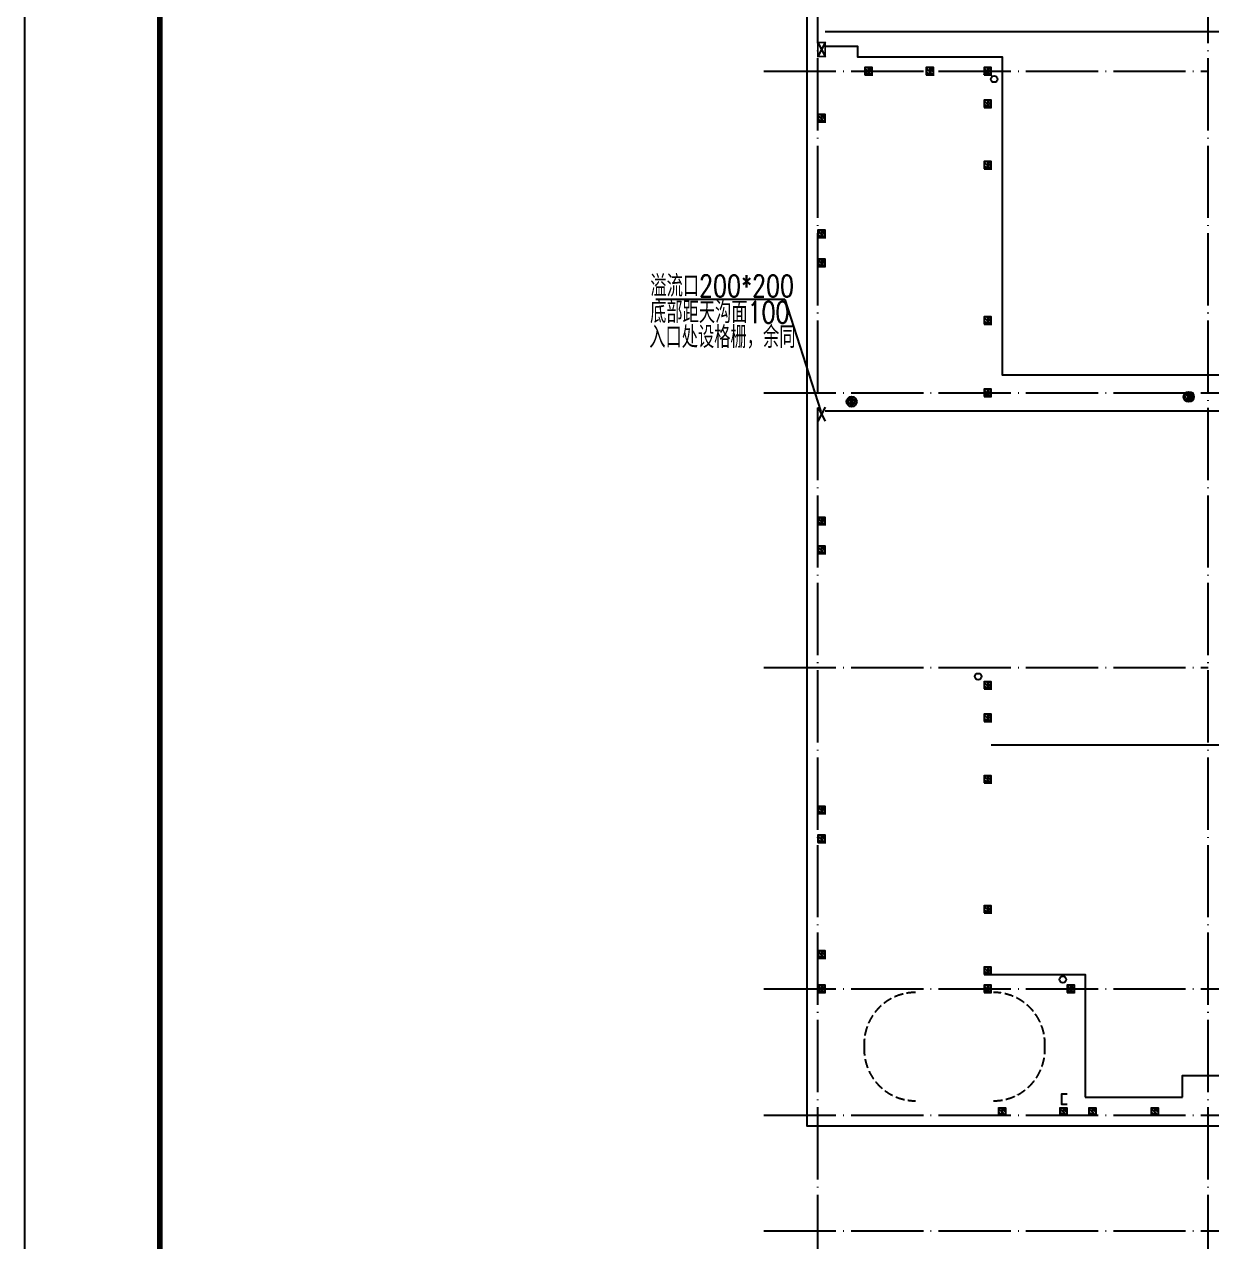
# Model space of a CAD drawing. Extents: x 6843040 to 15500510, y -6507076 to -4940511.
# Drawn here: x 9104638 to 9137505, y -5554001 to -5520302 of the extents above; entities that cross this region are included whole.
import ezdxf

# ---------------------------------------------------------------- set-up
doc = ezdxf.new("R2010")
doc.units = 0
doc.header["$LTSCALE"] = 1000
doc.header["$MEASUREMENT"] = 0
doc.linetypes.add('DASH', pattern=[0.35, 0.25, -0.1])
doc.linetypes.add('DOTE', pattern=[2.42, 2, -0.2, 0.02, -0.2])
for name, color, linetype in [('8', 8, 'Continuous'), ('AXIS', 3, 'Continuous'), ('COLUMN', 10, 'Continuous'), ('DIM_雨水', 3, 'Continuous'), ('DOTE', 8, 'DOTE'), ('EQUIP_雨水斗', 7, 'Continuous'), ('FLOOR', 9, 'Continuous'), ('plan-1', 40, 'Continuous'), ('PUB_HATCH', 8, 'Continuous'), ('PUB_TITLE', 4, 'Continuous'), ('S_SURFACE', 6, 'Continuous'), ('VPIPE-雨水', 4, 'Continuous'), ('建筑细线', 5, 'Continuous')]:
    doc.layers.add(name, color=color, linetype=linetype)
doc.styles.add('_HZTXT', font='SIMPLEX', dxfattribs={"width": 0.9, "bigfont": 'HZTXT'})

# ---------------------------------------------------------------- blocks, each defined once
blk = doc.blocks.new('屋面层构造柱0911')
at = {"layer": 'PUB_HATCH'}
h = blk.add_hatch(dxfattribs=at)
h.set_pattern_fill('钢筋混凝土', color=256, scale=25, angle=90, style=0)
h.set_pattern_definition([(134.999998, (-1441075.3, 778659.99), (-44.194175, -44.194172), []), (140, (-1441075.3, 778659.99), (15.68804, 179.315045), [18.75, -206.25]), (85, (-1441075.3, 778659.99), (-188.048035, -34.68783), [15, -165]), (190.4514, (-1441074, 778674.93), (-172.35988, 144.62735), [15.93505, -175.28553]), (136.1842, (-1441125.3, 778660), (41.37976, 266.81026), [28.125, -309.375]), (186.6356, (-1441121.85, 778682.22), (-243.52946, 233.66568), [23.90257, -262.92825]), (81.1842, (-1441125.3, 778660), (-243.52964, 233.6655), [22.5, -247.5]), (111, (-1441112.8, 778684.99), (100.65473, 149.22676), [18.75, -206.25]), (56, (-1441112.8, 778684.99), (-181.28751, 60.82884), [15, -165]), (161.4514, (-1441104.41, 778697.43), (-80.63262, 210.05566), [15.93505, -175.28553]), (127.499998, (-1441075.3, 778659.99), (-83.223463, 3.039967), [0, -163, 0, -167.5, 0, -165.625]), (97.499998, (-1441075.3, 778659.99), (-98.602926, 65.767388), [0, -95.5, 0, -159.25, 0, -63.125]), (57.499998, (-1441075.3, 778604.24), (5.638722, 133.455609), [0, -62.5, 0, -195, 0, -258.75]), (47.499998, (-1441075.3, 778579.24), (-25.02624, 145.796543), [0, -81.25, 0, -129.5, 0, -183.75])])
edge = h.paths.add_edge_path()
edge.add_line((-1134659, 1046142), (-1134859, 1046142))
edge.add_line((-1134659, 1046142), (-1134659, 1046342))
edge.add_line((-1134659, 1046342), (-1134859, 1046342))
edge.add_line((-1134859, 1046342), (-1134859, 1046142))
h = blk.add_hatch(dxfattribs=at)
h.set_pattern_fill('钢筋混凝土', color=256, scale=25, angle=90, style=0)
h.set_pattern_definition([(134.999998, (-1439375.3, 778659.99), (-44.194175, -44.194172), []), (140, (-1439375.3, 778659.99), (15.68804, 179.315045), [18.75, -206.25]), (85, (-1439375.3, 778659.99), (-188.048035, -34.68783), [15, -165]), (190.4514, (-1439374, 778674.93), (-172.35988, 144.62735), [15.93505, -175.28553]), (136.1842, (-1439425.3, 778660), (41.37976, 266.81026), [28.125, -309.375]), (186.6356, (-1439421.85, 778682.22), (-243.52946, 233.66568), [23.90257, -262.92825]), (81.1842, (-1439425.3, 778660), (-243.52964, 233.6655), [22.5, -247.5]), (111, (-1439412.8, 778684.99), (100.65473, 149.22676), [18.75, -206.25]), (56, (-1439412.8, 778684.99), (-181.28751, 60.82884), [15, -165]), (161.4514, (-1439404.41, 778697.43), (-80.63262, 210.05566), [15.93505, -175.28553]), (127.499998, (-1439375.3, 778659.99), (-83.223463, 3.039967), [0, -163, 0, -167.5, 0, -165.625]), (97.499998, (-1439375.3, 778659.99), (-98.602926, 65.767388), [0, -95.5, 0, -159.25, 0, -63.125]), (57.499998, (-1439375.3, 778604.24), (5.638722, 133.455609), [0, -62.5, 0, -195, 0, -258.75]), (47.499998, (-1439375.3, 778579.24), (-25.02624, 145.796543), [0, -81.25, 0, -129.5, 0, -183.75])])
edge = h.paths.add_edge_path()
edge.add_line((-1132959, 1046142), (-1133159, 1046142))
edge.add_line((-1132959, 1046142), (-1132959, 1046342))
edge.add_line((-1132959, 1046342), (-1133159, 1046342))
edge.add_line((-1133159, 1046342), (-1133159, 1046142))
h = blk.add_hatch(dxfattribs=at)
h.set_pattern_fill('钢筋混凝土', color=256, scale=25, angle=90, style=0)
h.set_pattern_definition([(134.999998, (-1437775.3, 778659.99), (-44.194175, -44.194172), []), (140, (-1437775.3, 778659.99), (15.68804, 179.315045), [18.75, -206.25]), (85, (-1437775.3, 778659.99), (-188.048035, -34.68783), [15, -165]), (190.4514, (-1437774, 778674.93), (-172.35988, 144.62735), [15.93505, -175.28553]), (136.1842, (-1437825.3, 778660), (41.37976, 266.81026), [28.125, -309.375]), (186.6356, (-1437821.85, 778682.22), (-243.52946, 233.66568), [23.90257, -262.92825]), (81.1842, (-1437825.3, 778660), (-243.52964, 233.6655), [22.5, -247.5]), (111, (-1437812.8, 778684.99), (100.65473, 149.22676), [18.75, -206.25]), (56, (-1437812.8, 778684.99), (-181.28751, 60.82884), [15, -165]), (161.4514, (-1437804.41, 778697.43), (-80.63262, 210.05566), [15.93505, -175.28553]), (127.499998, (-1437775.3, 778659.99), (-83.223463, 3.039967), [0, -163, 0, -167.5, 0, -165.625]), (97.499998, (-1437775.3, 778659.99), (-98.602926, 65.767388), [0, -95.5, 0, -159.25, 0, -63.125]), (57.499998, (-1437775.3, 778604.24), (5.638722, 133.455609), [0, -62.5, 0, -195, 0, -258.75]), (47.499998, (-1437775.3, 778579.24), (-25.02624, 145.796543), [0, -81.25, 0, -129.5, 0, -183.75])])
edge = h.paths.add_edge_path()
edge.add_line((-1131359, 1046142), (-1131559, 1046142))
edge.add_line((-1131359, 1046142), (-1131359, 1046342))
edge.add_line((-1131359, 1046342), (-1131559, 1046342))
edge.add_line((-1131559, 1046342), (-1131559, 1046142))
h = blk.add_hatch(dxfattribs=at)
h.set_pattern_fill('钢筋混凝土', color=256, scale=25, angle=90, style=0)
h.set_pattern_definition([(134.999998, (-1437775.3, 777758.865), (-44.194175, -44.194172), []), (140, (-1437775.3, 777758.87), (15.68804, 179.315045), [18.75, -206.25]), (85, (-1437775.3, 777758.87), (-188.048035, -34.68783), [15, -165]), (190.4514, (-1437774, 777773.8), (-172.35988, 144.62735), [15.93505, -175.28553]), (136.1842, (-1437825.3, 777758.87), (41.37976, 266.81026), [28.125, -309.375]), (186.6356, (-1437821.85, 777781.1), (-243.52946, 233.66568), [23.90257, -262.92825]), (81.1842, (-1437825.3, 777758.87), (-243.52964, 233.6655), [22.5, -247.5]), (111, (-1437812.8, 777783.87), (100.65473, 149.22676), [18.75, -206.25]), (56, (-1437812.8, 777783.87), (-181.28751, 60.82884), [15, -165]), (161.4514, (-1437804.41, 777796.3), (-80.63262, 210.05566), [15.93505, -175.28553]), (127.499998, (-1437775.3, 777758.865), (-83.223463, 3.039967), [0, -163, 0, -167.5, 0, -165.625]), (97.499998, (-1437775.3, 777758.865), (-98.602926, 65.767388), [0, -95.5, 0, -159.25, 0, -63.125]), (57.499998, (-1437775.3, 777703.115), (5.638722, 133.455609), [0, -62.5, 0, -195, 0, -258.75]), (47.499998, (-1437775.3, 777678.12), (-25.02624, 145.796543), [0, -81.25, 0, -129.5, 0, -183.75])])
edge = h.paths.add_edge_path()
edge.add_line((-1131359, 1045240), (-1131559, 1045240))
edge.add_line((-1131359, 1045240), (-1131359, 1045440))
edge.add_line((-1131359, 1045440), (-1131559, 1045440))
edge.add_line((-1131559, 1045440), (-1131559, 1045240))
h = blk.add_hatch(dxfattribs=at)
h.set_pattern_fill('钢筋混凝土', color=256, scale=25, angle=90, style=0)
h.set_pattern_definition([(134.999998, (-1442375.3, 777359.19), (-44.194175, -44.194172), []), (140, (-1442375.3, 777359.19), (15.68804, 179.315045), [18.75, -206.25]), (85, (-1442375.3, 777359.19), (-188.048035, -34.68783), [15, -165]), (190.4514, (-1442374, 777374.13), (-172.35988, 144.62735), [15.93505, -175.28553]), (136.1842, (-1442425.3, 777359.2), (41.37976, 266.81026), [28.125, -309.375]), (186.6356, (-1442421.85, 777381.42), (-243.52946, 233.66568), [23.90257, -262.92825]), (81.1842, (-1442425.3, 777359.2), (-243.52964, 233.6655), [22.5, -247.5]), (111, (-1442412.8, 777384.19), (100.65473, 149.22676), [18.75, -206.25]), (56, (-1442412.8, 777384.19), (-181.28751, 60.82884), [15, -165]), (161.4514, (-1442404.41, 777396.63), (-80.63262, 210.05566), [15.93505, -175.28553]), (127.499998, (-1442375.3, 777359.19), (-83.223463, 3.039967), [0, -163, 0, -167.5, 0, -165.625]), (97.499998, (-1442375.3, 777359.19), (-98.602926, 65.767388), [0, -95.5, 0, -159.25, 0, -63.125]), (57.499998, (-1442375.3, 777303.44), (5.638722, 133.455609), [0, -62.5, 0, -195, 0, -258.75]), (47.499998, (-1442375.3, 777278.44), (-25.02624, 145.796543), [0, -81.25, 0, -129.5, 0, -183.75])])
edge = h.paths.add_edge_path()
edge.add_line((-1135959, 1044841), (-1136159, 1044841))
edge.add_line((-1135959, 1044841), (-1135959, 1045041))
edge.add_line((-1135959, 1045041), (-1136159, 1045041))
edge.add_line((-1136159, 1045041), (-1136159, 1044841))
h = blk.add_hatch(dxfattribs=at)
h.set_pattern_fill('钢筋混凝土', color=256, scale=25, angle=90, style=0)
h.set_pattern_definition([(134.999998, (-1437775.3, 776058.865), (-44.194175, -44.194172), []), (140, (-1437775.3, 776058.87), (15.68804, 179.315045), [18.75, -206.25]), (85, (-1437775.3, 776058.87), (-188.048035, -34.68783), [15, -165]), (190.4514, (-1437774, 776073.8), (-172.35988, 144.62735), [15.93505, -175.28553]), (136.1842, (-1437825.3, 776058.87), (41.37976, 266.81026), [28.125, -309.375]), (186.6356, (-1437821.85, 776081.1), (-243.52946, 233.66568), [23.90257, -262.92825]), (81.1842, (-1437825.3, 776058.87), (-243.52964, 233.6655), [22.5, -247.5]), (111, (-1437812.8, 776083.87), (100.65473, 149.22676), [18.75, -206.25]), (56, (-1437812.8, 776083.87), (-181.28751, 60.82884), [15, -165]), (161.4514, (-1437804.42, 776096.3), (-80.63262, 210.05566), [15.93505, -175.28553]), (127.499998, (-1437775.3, 776058.865), (-83.223463, 3.039967), [0, -163, 0, -167.5, 0, -165.625]), (97.499998, (-1437775.3, 776058.865), (-98.602926, 65.767388), [0, -95.5, 0, -159.25, 0, -63.125]), (57.499998, (-1437775.3, 776003.115), (5.638722, 133.455609), [0, -62.5, 0, -195, 0, -258.75]), (47.499998, (-1437775.3, 775978.12), (-25.02624, 145.796543), [0, -81.25, 0, -129.5, 0, -183.75])])
edge = h.paths.add_edge_path()
edge.add_line((-1131359, 1043540), (-1131559, 1043540))
edge.add_line((-1131359, 1043540), (-1131359, 1043740))
edge.add_line((-1131359, 1043740), (-1131559, 1043740))
edge.add_line((-1131559, 1043740), (-1131559, 1043540))
h = blk.add_hatch(dxfattribs=at)
h.set_pattern_fill('钢筋混凝土', color=256, scale=25, angle=90, style=0)
h.set_pattern_definition([(134.999998, (-1442375.3, 774159.19), (-44.194175, -44.194172), []), (140, (-1442375.3, 774159.19), (15.68804, 179.315045), [18.75, -206.25]), (85, (-1442375.3, 774159.19), (-188.048035, -34.68783), [15, -165]), (190.4514, (-1442374, 774174.13), (-172.35988, 144.62735), [15.93505, -175.28553]), (136.1842, (-1442425.3, 774159.2), (41.37976, 266.81026), [28.125, -309.375]), (186.6356, (-1442421.85, 774181.42), (-243.52946, 233.66568), [23.90257, -262.92825]), (81.1842, (-1442425.3, 774159.2), (-243.52964, 233.6655), [22.5, -247.5]), (111, (-1442412.8, 774184.19), (100.65473, 149.22676), [18.75, -206.25]), (56, (-1442412.8, 774184.19), (-181.28751, 60.82884), [15, -165]), (161.4514, (-1442404.41, 774196.63), (-80.63262, 210.05566), [15.93505, -175.28553]), (127.499998, (-1442375.3, 774159.19), (-83.223463, 3.039967), [0, -163, 0, -167.5, 0, -165.625]), (97.499998, (-1442375.3, 774159.19), (-98.602926, 65.767388), [0, -95.5, 0, -159.25, 0, -63.125]), (57.499998, (-1442375.3, 774103.44), (5.638722, 133.455609), [0, -62.5, 0, -195, 0, -258.75]), (47.499998, (-1442375.3, 774078.44), (-25.02624, 145.796543), [0, -81.25, 0, -129.5, 0, -183.75])])
edge = h.paths.add_edge_path()
edge.add_line((-1135959, 1041641), (-1136159, 1041641))
edge.add_line((-1135959, 1041641), (-1135959, 1041841))
edge.add_line((-1135959, 1041841), (-1136159, 1041841))
edge.add_line((-1136159, 1041841), (-1136159, 1041641))
h = blk.add_hatch(dxfattribs=at)
h.set_pattern_fill('钢筋混凝土', color=256, scale=25, angle=90, style=0)
h.set_pattern_definition([(134.999998, (-1442375.3, 773359.19), (-44.194175, -44.194172), []), (140, (-1442375.3, 773359.19), (15.68804, 179.315045), [18.75, -206.25]), (85, (-1442375.3, 773359.19), (-188.048035, -34.68783), [15, -165]), (190.4514, (-1442374, 773374.13), (-172.35988, 144.62735), [15.93505, -175.28553]), (136.1842, (-1442425.3, 773359.2), (41.37976, 266.81026), [28.125, -309.375]), (186.6356, (-1442421.85, 773381.42), (-243.52946, 233.66568), [23.90257, -262.92825]), (81.1842, (-1442425.3, 773359.2), (-243.52964, 233.6655), [22.5, -247.5]), (111, (-1442412.8, 773384.19), (100.65473, 149.22676), [18.75, -206.25]), (56, (-1442412.8, 773384.19), (-181.28751, 60.82884), [15, -165]), (161.4514, (-1442404.41, 773396.63), (-80.63262, 210.05566), [15.93505, -175.28553]), (127.499998, (-1442375.3, 773359.19), (-83.223463, 3.039967), [0, -163, 0, -167.5, 0, -165.625]), (97.499998, (-1442375.3, 773359.19), (-98.602926, 65.767388), [0, -95.5, 0, -159.25, 0, -63.125]), (57.499998, (-1442375.3, 773303.44), (5.638722, 133.455609), [0, -62.5, 0, -195, 0, -258.75]), (47.499998, (-1442375.3, 773278.44), (-25.02624, 145.796543), [0, -81.25, 0, -129.5, 0, -183.75])])
edge = h.paths.add_edge_path()
edge.add_line((-1135959, 1040841), (-1136159, 1040841))
edge.add_line((-1135959, 1040841), (-1135959, 1041041))
edge.add_line((-1135959, 1041041), (-1136159, 1041041))
edge.add_line((-1136159, 1041041), (-1136159, 1040841))
h = blk.add_hatch(dxfattribs=at)
h.set_pattern_fill('钢筋混凝土', color=256, scale=25, angle=90, style=0)
h.set_pattern_definition([(134.999998, (-1437775.3, 771759.19), (-44.194175, -44.194172), []), (140, (-1437775.3, 771759.19), (15.68804, 179.315045), [18.75, -206.25]), (85, (-1437775.3, 771759.19), (-188.048035, -34.68783), [15, -165]), (190.4514, (-1437774, 771774.13), (-172.35988, 144.62735), [15.93505, -175.28553]), (136.1842, (-1437825.3, 771759.2), (41.37976, 266.81026), [28.125, -309.375]), (186.6356, (-1437821.85, 771781.42), (-243.52946, 233.66568), [23.90257, -262.92825]), (81.1842, (-1437825.3, 771759.2), (-243.52964, 233.6655), [22.5, -247.5]), (111, (-1437812.8, 771784.19), (100.65473, 149.22676), [18.75, -206.25]), (56, (-1437812.8, 771784.19), (-181.28751, 60.82884), [15, -165]), (161.4514, (-1437804.42, 771796.63), (-80.63262, 210.05566), [15.93505, -175.28553]), (127.499998, (-1437775.3, 771759.19), (-83.223463, 3.039967), [0, -163, 0, -167.5, 0, -165.625]), (97.499998, (-1437775.3, 771759.19), (-98.602926, 65.767388), [0, -95.5, 0, -159.25, 0, -63.125]), (57.499998, (-1437775.3, 771703.44), (5.638722, 133.455609), [0, -62.5, 0, -195, 0, -258.75]), (47.499998, (-1437775.3, 771678.44), (-25.02624, 145.796543), [0, -81.25, 0, -129.5, 0, -183.75])])
edge = h.paths.add_edge_path()
edge.add_line((-1131359, 1039241), (-1131559, 1039241))
edge.add_line((-1131359, 1039241), (-1131359, 1039441))
edge.add_line((-1131359, 1039441), (-1131559, 1039441))
edge.add_line((-1131559, 1039441), (-1131559, 1039241))
h = blk.add_hatch(dxfattribs=at)
h.set_pattern_fill('钢筋混凝土', color=256, scale=25, angle=90, style=0)
h.set_pattern_definition([(134.999998, (-1437775.3, 769759.19), (-44.194175, -44.194172), []), (140, (-1437775.3, 769759.19), (15.68804, 179.315045), [18.75, -206.25]), (85, (-1437775.3, 769759.19), (-188.048035, -34.68783), [15, -165]), (190.4514, (-1437774, 769774.13), (-172.35988, 144.62735), [15.93505, -175.28553]), (136.1842, (-1437825.3, 769759.2), (41.37976, 266.81026), [28.125, -309.375]), (186.6356, (-1437821.85, 769781.42), (-243.52946, 233.66568), [23.90257, -262.92825]), (81.1842, (-1437825.3, 769759.2), (-243.52964, 233.6655), [22.5, -247.5]), (111, (-1437812.8, 769784.19), (100.65473, 149.22676), [18.75, -206.25]), (56, (-1437812.8, 769784.19), (-181.28751, 60.82884), [15, -165]), (161.4514, (-1437804.41, 769796.63), (-80.63262, 210.05566), [15.93505, -175.28553]), (127.499998, (-1437775.3, 769759.19), (-83.223463, 3.039967), [0, -163, 0, -167.5, 0, -165.625]), (97.499998, (-1437775.3, 769759.19), (-98.602926, 65.767388), [0, -95.5, 0, -159.25, 0, -63.125]), (57.499998, (-1437775.3, 769703.44), (5.638722, 133.455609), [0, -62.5, 0, -195, 0, -258.75]), (47.499998, (-1437775.3, 769678.44), (-25.02624, 145.796543), [0, -81.25, 0, -129.5, 0, -183.75])])
edge = h.paths.add_edge_path()
edge.add_line((-1131359, 1037241), (-1131559, 1037241))
edge.add_line((-1131359, 1037241), (-1131359, 1037441))
edge.add_line((-1131359, 1037441), (-1131559, 1037441))
edge.add_line((-1131559, 1037441), (-1131559, 1037241))
h = blk.add_hatch(dxfattribs=at)
h.set_pattern_fill('钢筋混凝土', color=256, scale=25, angle=90, style=0)
h.set_pattern_definition([(134.999998, (-1442375.3, 766209.19), (-44.194175, -44.194172), []), (140, (-1442375.3, 766209.19), (15.68804, 179.315045), [18.75, -206.25]), (85, (-1442375.3, 766209.19), (-188.048035, -34.68783), [15, -165]), (190.4514, (-1442374, 766224.13), (-172.35988, 144.62735), [15.93505, -175.28553]), (136.1842, (-1442425.3, 766209.2), (41.37976, 266.81026), [28.125, -309.375]), (186.6356, (-1442421.85, 766231.42), (-243.52946, 233.66568), [23.90257, -262.92825]), (81.1842, (-1442425.3, 766209.2), (-243.52964, 233.6655), [22.5, -247.5]), (111, (-1442412.8, 766234.19), (100.65473, 149.22676), [18.75, -206.25]), (56, (-1442412.8, 766234.19), (-181.28751, 60.82884), [15, -165]), (161.4514, (-1442404.41, 766246.63), (-80.63262, 210.05566), [15.93505, -175.28553]), (127.499998, (-1442375.3, 766209.19), (-83.223463, 3.039967), [0, -163, 0, -167.5, 0, -165.625]), (97.499998, (-1442375.3, 766209.19), (-98.602926, 65.767388), [0, -95.5, 0, -159.25, 0, -63.125]), (57.499998, (-1442375.3, 766153.44), (5.638722, 133.455609), [0, -62.5, 0, -195, 0, -258.75]), (47.499998, (-1442375.3, 766128.44), (-25.02624, 145.796543), [0, -81.25, 0, -129.5, 0, -183.75])])
edge = h.paths.add_edge_path()
edge.add_line((-1135959, 1033691), (-1136159, 1033691))
edge.add_line((-1135959, 1033691), (-1135959, 1033891))
edge.add_line((-1135959, 1033891), (-1136159, 1033891))
edge.add_line((-1136159, 1033891), (-1136159, 1033691))
h = blk.add_hatch(dxfattribs=at)
h.set_pattern_fill('钢筋混凝土', color=256, scale=25, angle=90, style=0)
h.set_pattern_definition([(134.999998, (-1442375.3, 765409.19), (-44.194175, -44.194172), []), (140, (-1442375.3, 765409.19), (15.68804, 179.315045), [18.75, -206.25]), (85, (-1442375.3, 765409.19), (-188.048035, -34.68783), [15, -165]), (190.4514, (-1442374, 765424.13), (-172.35988, 144.62735), [15.93505, -175.28553]), (136.1842, (-1442425.3, 765409.2), (41.37976, 266.81026), [28.125, -309.375]), (186.6356, (-1442421.85, 765431.42), (-243.52946, 233.66568), [23.90257, -262.92825]), (81.1842, (-1442425.3, 765409.2), (-243.52964, 233.6655), [22.5, -247.5]), (111, (-1442412.8, 765434.19), (100.65473, 149.22676), [18.75, -206.25]), (56, (-1442412.8, 765434.19), (-181.28751, 60.82884), [15, -165]), (161.4514, (-1442404.41, 765446.63), (-80.63262, 210.05566), [15.93505, -175.28553]), (127.499998, (-1442375.3, 765409.19), (-83.223463, 3.039967), [0, -163, 0, -167.5, 0, -165.625]), (97.499998, (-1442375.3, 765409.19), (-98.602926, 65.767388), [0, -95.5, 0, -159.25, 0, -63.125]), (57.499998, (-1442375.3, 765353.44), (5.638722, 133.455609), [0, -62.5, 0, -195, 0, -258.75]), (47.499998, (-1442375.3, 765328.44), (-25.02624, 145.796543), [0, -81.25, 0, -129.5, 0, -183.75])])
edge = h.paths.add_edge_path()
edge.add_line((-1135959, 1032891), (-1136159, 1032891))
edge.add_line((-1135959, 1032891), (-1135959, 1033091))
edge.add_line((-1135959, 1033091), (-1136159, 1033091))
edge.add_line((-1136159, 1033091), (-1136159, 1032891))
h = blk.add_hatch(dxfattribs=at)
h.set_pattern_fill('钢筋混凝土', color=256, scale=25, angle=90, style=0)
h.set_pattern_definition([(134.999998, (-1437775.3, 761659.19), (-44.194175, -44.194172), []), (140, (-1437775.3, 761659.19), (15.68804, 179.315045), [18.75, -206.25]), (85, (-1437775.3, 761659.19), (-188.048035, -34.68783), [15, -165]), (190.4514, (-1437774, 761674.13), (-172.35988, 144.62735), [15.93505, -175.28553]), (136.1842, (-1437825.3, 761659.2), (41.37976, 266.81026), [28.125, -309.375]), (186.6356, (-1437821.85, 761681.42), (-243.52946, 233.66568), [23.90257, -262.92825]), (81.1842, (-1437825.3, 761659.2), (-243.52964, 233.6655), [22.5, -247.5]), (111, (-1437812.8, 761684.19), (100.65473, 149.22676), [18.75, -206.25]), (56, (-1437812.8, 761684.19), (-181.28751, 60.82884), [15, -165]), (161.4514, (-1437804.41, 761696.63), (-80.63262, 210.05566), [15.93505, -175.28553]), (127.499998, (-1437775.3, 761659.19), (-83.223463, 3.039967), [0, -163, 0, -167.5, 0, -165.625]), (97.499998, (-1437775.3, 761659.19), (-98.602926, 65.767388), [0, -95.5, 0, -159.25, 0, -63.125]), (57.499998, (-1437775.3, 761603.44), (5.638722, 133.455609), [0, -62.5, 0, -195, 0, -258.75]), (47.499998, (-1437775.3, 761578.44), (-25.02624, 145.796543), [0, -81.25, 0, -129.5, 0, -183.75])])
edge = h.paths.add_edge_path()
edge.add_line((-1131359, 1029141), (-1131559, 1029141))
edge.add_line((-1131359, 1029141), (-1131359, 1029341))
edge.add_line((-1131359, 1029341), (-1131559, 1029341))
edge.add_line((-1131559, 1029341), (-1131559, 1029141))
h = blk.add_hatch(dxfattribs=at)
h.set_pattern_fill('钢筋混凝土', color=256, scale=25, angle=90, style=0)
h.set_pattern_definition([(134.999998, (-1437775.3, 760759.065), (-44.194175, -44.194172), []), (140, (-1437775.3, 760759.07), (15.68804, 179.315045), [18.75, -206.25]), (85, (-1437775.3, 760759.07), (-188.048035, -34.68783), [15, -165]), (190.4514, (-1437774, 760774), (-172.35988, 144.62735), [15.93505, -175.28553]), (136.1842, (-1437825.3, 760759.07), (41.37976, 266.81026), [28.125, -309.375]), (186.6356, (-1437821.85, 760781.3), (-243.52946, 233.66568), [23.90257, -262.92825]), (81.1842, (-1437825.3, 760759.07), (-243.52964, 233.6655), [22.5, -247.5]), (111, (-1437812.8, 760784.07), (100.65473, 149.22676), [18.75, -206.25]), (56, (-1437812.8, 760784.07), (-181.28751, 60.82884), [15, -165]), (161.4514, (-1437804.41, 760796.5), (-80.63262, 210.05566), [15.93505, -175.28553]), (127.499998, (-1437775.3, 760759.065), (-83.223463, 3.039967), [0, -163, 0, -167.5, 0, -165.625]), (97.499998, (-1437775.3, 760759.065), (-98.602926, 65.767388), [0, -95.5, 0, -159.25, 0, -63.125]), (57.499998, (-1437775.3, 760703.315), (5.638722, 133.455609), [0, -62.5, 0, -195, 0, -258.75]), (47.499998, (-1437775.3, 760678.32), (-25.02624, 145.796543), [0, -81.25, 0, -129.5, 0, -183.75])])
edge = h.paths.add_edge_path()
edge.add_line((-1131359, 1028241), (-1131559, 1028241))
edge.add_line((-1131359, 1028241), (-1131359, 1028441))
edge.add_line((-1131359, 1028441), (-1131559, 1028441))
edge.add_line((-1131559, 1028441), (-1131559, 1028241))
h = blk.add_hatch(dxfattribs=at)
h.set_pattern_fill('钢筋混凝土', color=256, scale=25, angle=90, style=0)
h.set_pattern_definition([(134.999998, (-1437775.3, 759059.065), (-44.194175, -44.194172), []), (140, (-1437775.3, 759059.07), (15.68804, 179.315045), [18.75, -206.25]), (85, (-1437775.3, 759059.07), (-188.048035, -34.68783), [15, -165]), (190.4514, (-1437774, 759074), (-172.35988, 144.62735), [15.93505, -175.28553]), (136.1842, (-1437825.3, 759059.07), (41.37976, 266.81026), [28.125, -309.375]), (186.6356, (-1437821.85, 759081.3), (-243.52946, 233.66568), [23.90257, -262.92825]), (81.1842, (-1437825.3, 759059.07), (-243.52964, 233.6655), [22.5, -247.5]), (111, (-1437812.8, 759084.07), (100.65473, 149.22676), [18.75, -206.25]), (56, (-1437812.8, 759084.07), (-181.28751, 60.82884), [15, -165]), (161.4514, (-1437804.42, 759096.5), (-80.63262, 210.05566), [15.93505, -175.28553]), (127.499998, (-1437775.3, 759059.065), (-83.223463, 3.039967), [0, -163, 0, -167.5, 0, -165.625]), (97.499998, (-1437775.3, 759059.065), (-98.602926, 65.767388), [0, -95.5, 0, -159.25, 0, -63.125]), (57.499998, (-1437775.3, 759003.315), (5.638722, 133.455609), [0, -62.5, 0, -195, 0, -258.75]), (47.499998, (-1437775.3, 758978.32), (-25.02624, 145.796543), [0, -81.25, 0, -129.5, 0, -183.75])])
edge = h.paths.add_edge_path()
edge.add_line((-1131359, 1026541), (-1131559, 1026541))
edge.add_line((-1131359, 1026541), (-1131359, 1026741))
edge.add_line((-1131359, 1026741), (-1131559, 1026741))
edge.add_line((-1131559, 1026741), (-1131559, 1026541))
h = blk.add_hatch(dxfattribs=at)
h.set_pattern_fill('钢筋混凝土', color=256, scale=25, angle=90, style=0)
h.set_pattern_definition([(134.999998, (-1442375.3, 758209.19), (-44.194175, -44.194172), []), (140, (-1442375.3, 758209.19), (15.68804, 179.315045), [18.75, -206.25]), (85, (-1442375.3, 758209.19), (-188.048035, -34.68783), [15, -165]), (190.4514, (-1442374, 758224.13), (-172.35988, 144.62735), [15.93505, -175.28553]), (136.1842, (-1442425.3, 758209.2), (41.37976, 266.81026), [28.125, -309.375]), (186.6356, (-1442421.85, 758231.42), (-243.52946, 233.66568), [23.90257, -262.92825]), (81.1842, (-1442425.3, 758209.2), (-243.52964, 233.6655), [22.5, -247.5]), (111, (-1442412.8, 758234.19), (100.65473, 149.22676), [18.75, -206.25]), (56, (-1442412.8, 758234.19), (-181.28751, 60.82884), [15, -165]), (161.4514, (-1442404.41, 758246.63), (-80.63262, 210.05566), [15.93505, -175.28553]), (127.499998, (-1442375.3, 758209.19), (-83.223463, 3.039967), [0, -163, 0, -167.5, 0, -165.625]), (97.499998, (-1442375.3, 758209.19), (-98.602926, 65.767388), [0, -95.5, 0, -159.25, 0, -63.125]), (57.499998, (-1442375.3, 758153.44), (5.638722, 133.455609), [0, -62.5, 0, -195, 0, -258.75]), (47.499998, (-1442375.3, 758128.44), (-25.02624, 145.796543), [0, -81.25, 0, -129.5, 0, -183.75])])
edge = h.paths.add_edge_path()
edge.add_line((-1135959, 1025691), (-1136159, 1025691))
edge.add_line((-1135959, 1025691), (-1135959, 1025891))
edge.add_line((-1135959, 1025891), (-1136159, 1025891))
edge.add_line((-1136159, 1025891), (-1136159, 1025691))
h = blk.add_hatch(dxfattribs=at)
h.set_pattern_fill('钢筋混凝土', color=256, scale=25, angle=90, style=0)
h.set_pattern_definition([(134.999998, (-1442375.3, 757409.19), (-44.194175, -44.194172), []), (140, (-1442375.3, 757409.19), (15.68804, 179.315045), [18.75, -206.25]), (85, (-1442375.3, 757409.19), (-188.048035, -34.68783), [15, -165]), (190.4514, (-1442374, 757424.13), (-172.35988, 144.62735), [15.93505, -175.28553]), (136.1842, (-1442425.3, 757409.2), (41.37976, 266.81026), [28.125, -309.375]), (186.6356, (-1442421.85, 757431.42), (-243.52946, 233.66568), [23.90257, -262.92825]), (81.1842, (-1442425.3, 757409.2), (-243.52964, 233.6655), [22.5, -247.5]), (111, (-1442412.8, 757434.19), (100.65473, 149.22676), [18.75, -206.25]), (56, (-1442412.8, 757434.19), (-181.28751, 60.82884), [15, -165]), (161.4514, (-1442404.41, 757446.63), (-80.63262, 210.05566), [15.93505, -175.28553]), (127.499998, (-1442375.3, 757409.19), (-83.223463, 3.039967), [0, -163, 0, -167.5, 0, -165.625]), (97.499998, (-1442375.3, 757409.19), (-98.602926, 65.767388), [0, -95.5, 0, -159.25, 0, -63.125]), (57.499998, (-1442375.3, 757353.44), (5.638722, 133.455609), [0, -62.5, 0, -195, 0, -258.75]), (47.499998, (-1442375.3, 757328.44), (-25.02624, 145.796543), [0, -81.25, 0, -129.5, 0, -183.75])])
edge = h.paths.add_edge_path()
edge.add_line((-1135959, 1024891), (-1136159, 1024891))
edge.add_line((-1135959, 1024891), (-1135959, 1025091))
edge.add_line((-1135959, 1025091), (-1136159, 1025091))
edge.add_line((-1136159, 1025091), (-1136159, 1024891))
h = blk.add_hatch(dxfattribs=at)
h.set_pattern_fill('钢筋混凝土', color=256, scale=25, angle=90, style=0)
h.set_pattern_definition([(134.999998, (-1437775.3, 755459.19), (-44.194175, -44.194172), []), (140, (-1437775.3, 755459.19), (15.68804, 179.315045), [18.75, -206.25]), (85, (-1437775.3, 755459.19), (-188.048035, -34.68783), [15, -165]), (190.4514, (-1437774, 755474.13), (-172.35988, 144.62735), [15.93505, -175.28553]), (136.1842, (-1437825.3, 755459.2), (41.37976, 266.81026), [28.125, -309.375]), (186.6356, (-1437821.85, 755481.42), (-243.52946, 233.66568), [23.90257, -262.92825]), (81.1842, (-1437825.3, 755459.2), (-243.52964, 233.6655), [22.5, -247.5]), (111, (-1437812.8, 755484.19), (100.65473, 149.22676), [18.75, -206.25]), (56, (-1437812.8, 755484.19), (-181.28751, 60.82884), [15, -165]), (161.4514, (-1437804.42, 755496.63), (-80.63262, 210.05566), [15.93505, -175.28553]), (127.499998, (-1437775.3, 755459.19), (-83.223463, 3.039967), [0, -163, 0, -167.5, 0, -165.625]), (97.499998, (-1437775.3, 755459.19), (-98.602926, 65.767388), [0, -95.5, 0, -159.25, 0, -63.125]), (57.499998, (-1437775.3, 755403.44), (5.638722, 133.455609), [0, -62.5, 0, -195, 0, -258.75]), (47.499998, (-1437775.3, 755378.44), (-25.02624, 145.796543), [0, -81.25, 0, -129.5, 0, -183.75])])
edge = h.paths.add_edge_path()
edge.add_line((-1131359, 1022941), (-1131559, 1022941))
edge.add_line((-1131359, 1022941), (-1131359, 1023141))
edge.add_line((-1131359, 1023141), (-1131559, 1023141))
edge.add_line((-1131559, 1023141), (-1131559, 1022941))
h = blk.add_hatch(dxfattribs=at)
h.set_pattern_fill('钢筋混凝土', color=256, scale=25, angle=90, style=0)
h.set_pattern_definition([(134.999998, (-1442375.3, 754209.19), (-44.194175, -44.194172), []), (140, (-1442375.3, 754209.19), (15.68804, 179.315045), [18.75, -206.25]), (85, (-1442375.3, 754209.19), (-188.048035, -34.68783), [15, -165]), (190.4514, (-1442374, 754224.13), (-172.35988, 144.62735), [15.93505, -175.28553]), (136.1842, (-1442425.3, 754209.2), (41.37976, 266.81026), [28.125, -309.375]), (186.6356, (-1442421.85, 754231.42), (-243.52946, 233.66568), [23.90257, -262.92825]), (81.1842, (-1442425.3, 754209.2), (-243.52964, 233.6655), [22.5, -247.5]), (111, (-1442412.8, 754234.19), (100.65473, 149.22676), [18.75, -206.25]), (56, (-1442412.8, 754234.19), (-181.28751, 60.82884), [15, -165]), (161.4514, (-1442404.42, 754246.63), (-80.63262, 210.05566), [15.93505, -175.28553]), (127.499998, (-1442375.3, 754209.19), (-83.223463, 3.039967), [0, -163, 0, -167.5, 0, -165.625]), (97.499998, (-1442375.3, 754209.19), (-98.602926, 65.767388), [0, -95.5, 0, -159.25, 0, -63.125]), (57.499998, (-1442375.3, 754153.44), (5.638722, 133.455609), [0, -62.5, 0, -195, 0, -258.75]), (47.499998, (-1442375.3, 754128.44), (-25.02624, 145.796543), [0, -81.25, 0, -129.5, 0, -183.75])])
edge = h.paths.add_edge_path()
edge.add_line((-1135959, 1021691), (-1136159, 1021691))
edge.add_line((-1135959, 1021691), (-1135959, 1021891))
edge.add_line((-1135959, 1021891), (-1136159, 1021891))
edge.add_line((-1136159, 1021891), (-1136159, 1021691))
h = blk.add_hatch(dxfattribs=at)
h.set_pattern_fill('钢筋混凝土', color=256, scale=25, angle=90, style=0)
h.set_pattern_definition([(134.999998, (-1437775.3, 753759.19), (-44.194175, -44.194172), []), (140, (-1437775.3, 753759.19), (15.68804, 179.315045), [18.75, -206.25]), (85, (-1437775.3, 753759.19), (-188.048035, -34.68783), [15, -165]), (190.4514, (-1437774, 753774.13), (-172.35988, 144.62735), [15.93505, -175.28553]), (136.1842, (-1437825.3, 753759.2), (41.37976, 266.81026), [28.125, -309.375]), (186.6356, (-1437821.85, 753781.42), (-243.52946, 233.66568), [23.90257, -262.92825]), (81.1842, (-1437825.3, 753759.2), (-243.52964, 233.6655), [22.5, -247.5]), (111, (-1437812.8, 753784.19), (100.65473, 149.22676), [18.75, -206.25]), (56, (-1437812.8, 753784.19), (-181.28751, 60.82884), [15, -165]), (161.4514, (-1437804.41, 753796.63), (-80.63262, 210.05566), [15.93505, -175.28553]), (127.499998, (-1437775.3, 753759.19), (-83.223463, 3.039967), [0, -163, 0, -167.5, 0, -165.625]), (97.499998, (-1437775.3, 753759.19), (-98.602926, 65.767388), [0, -95.5, 0, -159.25, 0, -63.125]), (57.499998, (-1437775.3, 753703.44), (5.638722, 133.455609), [0, -62.5, 0, -195, 0, -258.75]), (47.499998, (-1437775.3, 753678.44), (-25.02624, 145.796543), [0, -81.25, 0, -129.5, 0, -183.75])])
edge = h.paths.add_edge_path()
edge.add_line((-1131359, 1021241), (-1131559, 1021241))
edge.add_line((-1131359, 1021241), (-1131359, 1021441))
edge.add_line((-1131359, 1021441), (-1131559, 1021441))
edge.add_line((-1131559, 1021441), (-1131559, 1021241))
h = blk.add_hatch(dxfattribs=at)
h.set_pattern_fill('钢筋混凝土', color=256, scale=25, angle=90, style=0)
h.set_pattern_definition([(134.999998, (-1442375.3, 753259.19), (-44.194175, -44.194172), []), (140, (-1442375.3, 753259.19), (15.68804, 179.315045), [18.75, -206.25]), (85, (-1442375.3, 753259.19), (-188.048035, -34.68783), [15, -165]), (190.4514, (-1442374, 753274.13), (-172.35988, 144.62735), [15.93505, -175.28553]), (136.1842, (-1442425.3, 753259.2), (41.37976, 266.81026), [28.125, -309.375]), (186.6356, (-1442421.85, 753281.42), (-243.52946, 233.66568), [23.90257, -262.92825]), (81.1842, (-1442425.3, 753259.2), (-243.52964, 233.6655), [22.5, -247.5]), (111, (-1442412.8, 753284.19), (100.65473, 149.22676), [18.75, -206.25]), (56, (-1442412.8, 753284.19), (-181.28751, 60.82884), [15, -165]), (161.4514, (-1442404.42, 753296.63), (-80.63262, 210.05566), [15.93505, -175.28553]), (127.499998, (-1442375.3, 753259.19), (-83.223463, 3.039967), [0, -163, 0, -167.5, 0, -165.625]), (97.499998, (-1442375.3, 753259.19), (-98.602926, 65.767388), [0, -95.5, 0, -159.25, 0, -63.125]), (57.499998, (-1442375.3, 753203.44), (5.638722, 133.455609), [0, -62.5, 0, -195, 0, -258.75]), (47.499998, (-1442375.3, 753178.44), (-25.02624, 145.796543), [0, -81.25, 0, -129.5, 0, -183.75])])
edge = h.paths.add_edge_path()
edge.add_line((-1135959, 1020741), (-1136159, 1020741))
edge.add_line((-1135959, 1020741), (-1135959, 1020941))
edge.add_line((-1135959, 1020941), (-1136159, 1020941))
edge.add_line((-1136159, 1020941), (-1136159, 1020741))
h = blk.add_hatch(dxfattribs=at)
h.set_pattern_fill('钢筋混凝土', color=256, scale=25, angle=90, style=0)
h.set_pattern_definition([(134.999998, (-1437775.3, 753259.19), (-44.194175, -44.194172), []), (140, (-1437775.3, 753259.19), (15.68804, 179.315045), [18.75, -206.25]), (85, (-1437775.3, 753259.19), (-188.048035, -34.68783), [15, -165]), (190.4514, (-1437774, 753274.13), (-172.35988, 144.62735), [15.93505, -175.28553]), (136.1842, (-1437825.3, 753259.2), (41.37976, 266.81026), [28.125, -309.375]), (186.6356, (-1437821.85, 753281.42), (-243.52946, 233.66568), [23.90257, -262.92825]), (81.1842, (-1437825.3, 753259.2), (-243.52964, 233.6655), [22.5, -247.5]), (111, (-1437812.8, 753284.19), (100.65473, 149.22676), [18.75, -206.25]), (56, (-1437812.8, 753284.19), (-181.28751, 60.82884), [15, -165]), (161.4514, (-1437804.42, 753296.63), (-80.63262, 210.05566), [15.93505, -175.28553]), (127.499998, (-1437775.3, 753259.19), (-83.223463, 3.039967), [0, -163, 0, -167.5, 0, -165.625]), (97.499998, (-1437775.3, 753259.19), (-98.602926, 65.767388), [0, -95.5, 0, -159.25, 0, -63.125]), (57.499998, (-1437775.3, 753203.44), (5.638722, 133.455609), [0, -62.5, 0, -195, 0, -258.75]), (47.499998, (-1437775.3, 753178.44), (-25.02624, 145.796543), [0, -81.25, 0, -129.5, 0, -183.75])])
edge = h.paths.add_edge_path()
edge.add_line((-1131359, 1020741), (-1131559, 1020741))
edge.add_line((-1131359, 1020741), (-1131359, 1020941))
edge.add_line((-1131359, 1020941), (-1131559, 1020941))
edge.add_line((-1131559, 1020941), (-1131559, 1020741))
h = blk.add_hatch(dxfattribs=at)
h.set_pattern_fill('钢筋混凝土', color=256, scale=25, angle=90, style=0)
h.set_pattern_definition([(134.999998, (-1435475.3, 753259.19), (-44.194175, -44.194172), []), (140, (-1435475.3, 753259.19), (15.68804, 179.315045), [18.75, -206.25]), (85, (-1435475.3, 753259.19), (-188.048035, -34.68783), [15, -165]), (190.4514, (-1435474, 753274.13), (-172.35988, 144.62735), [15.93505, -175.28553]), (136.1842, (-1435525.3, 753259.2), (41.37976, 266.81026), [28.125, -309.375]), (186.6356, (-1435521.85, 753281.42), (-243.52946, 233.66568), [23.90257, -262.92825]), (81.1842, (-1435525.3, 753259.2), (-243.52964, 233.6655), [22.5, -247.5]), (111, (-1435512.8, 753284.19), (100.65473, 149.22676), [18.75, -206.25]), (56, (-1435512.8, 753284.19), (-181.28751, 60.82884), [15, -165]), (161.4514, (-1435504.42, 753296.63), (-80.63262, 210.05566), [15.93505, -175.28553]), (127.499998, (-1435475.3, 753259.19), (-83.223463, 3.039967), [0, -163, 0, -167.5, 0, -165.625]), (97.499998, (-1435475.3, 753259.19), (-98.602926, 65.767388), [0, -95.5, 0, -159.25, 0, -63.125]), (57.499998, (-1435475.3, 753203.44), (5.638722, 133.455609), [0, -62.5, 0, -195, 0, -258.75]), (47.499998, (-1435475.3, 753178.44), (-25.02624, 145.796543), [0, -81.25, 0, -129.5, 0, -183.75])])
edge = h.paths.add_edge_path()
edge.add_line((-1129059, 1020741), (-1129259, 1020741))
edge.add_line((-1129059, 1020741), (-1129059, 1020941))
edge.add_line((-1129059, 1020941), (-1129259, 1020941))
edge.add_line((-1129259, 1020941), (-1129259, 1020741))
h = blk.add_hatch(dxfattribs=at)
h.set_pattern_fill('钢筋混凝土', color=256, scale=25, angle=90, style=0)
h.set_pattern_definition([(134.999998, (-1437375.3, 749858.72), (-44.194175, -44.194172), []), (140, (-1437375.3, 749858.72), (15.68804, 179.315045), [18.75, -206.25]), (85, (-1437375.3, 749858.72), (-188.048035, -34.68783), [15, -165]), (190.4514, (-1437374, 749873.66), (-172.35988, 144.62735), [15.93505, -175.28553]), (136.1842, (-1437425.3, 749858.72), (41.37976, 266.81026), [28.125, -309.375]), (186.6356, (-1437421.85, 749880.95), (-243.52946, 233.66568), [23.90257, -262.92825]), (81.1842, (-1437425.3, 749858.72), (-243.52964, 233.6655), [22.5, -247.5]), (111, (-1437412.8, 749883.72), (100.65473, 149.22676), [18.75, -206.25]), (56, (-1437412.8, 749883.72), (-181.28751, 60.82884), [15, -165]), (161.4514, (-1437404.42, 749896.15), (-80.63262, 210.05566), [15.93505, -175.28553]), (127.499998, (-1437375.3, 749858.72), (-83.223463, 3.039967), [0, -163, 0, -167.5, 0, -165.625]), (97.499998, (-1437375.3, 749858.72), (-98.602926, 65.767388), [0, -95.5, 0, -159.25, 0, -63.125]), (57.499998, (-1437375.3, 749802.97), (5.638722, 133.455609), [0, -62.5, 0, -195, 0, -258.75]), (47.499998, (-1437375.3, 749777.97), (-25.02624, 145.796543), [0, -81.25, 0, -129.5, 0, -183.75])])
edge = h.paths.add_edge_path()
edge.add_line((-1130959, 1017340), (-1131159, 1017340))
edge.add_line((-1130959, 1017340), (-1130959, 1017540))
edge.add_line((-1130959, 1017540), (-1131159, 1017540))
edge.add_line((-1131159, 1017540), (-1131159, 1017340))
h = blk.add_hatch(dxfattribs=at)
h.set_pattern_fill('钢筋混凝土', color=256, scale=25, angle=90, style=0)
h.set_pattern_definition([(134.999998, (-1435675.3, 749859.19), (-44.194175, -44.194172), []), (140, (-1435675.3, 749859.19), (15.68804, 179.315045), [18.75, -206.25]), (85, (-1435675.3, 749859.19), (-188.048035, -34.68783), [15, -165]), (190.4514, (-1435674, 749874.13), (-172.35988, 144.62735), [15.93505, -175.28553]), (136.1842, (-1435725.3, 749859.2), (41.37976, 266.81026), [28.125, -309.375]), (186.6356, (-1435721.85, 749881.42), (-243.52946, 233.66568), [23.90257, -262.92825]), (81.1842, (-1435725.3, 749859.2), (-243.52964, 233.6655), [22.5, -247.5]), (111, (-1435712.8, 749884.19), (100.65473, 149.22676), [18.75, -206.25]), (56, (-1435712.8, 749884.19), (-181.28751, 60.82884), [15, -165]), (161.4514, (-1435704.41, 749896.63), (-80.63262, 210.05566), [15.93505, -175.28553]), (127.499998, (-1435675.3, 749859.19), (-83.223463, 3.039967), [0, -163, 0, -167.5, 0, -165.625]), (97.499998, (-1435675.3, 749859.19), (-98.602926, 65.767388), [0, -95.5, 0, -159.25, 0, -63.125]), (57.499998, (-1435675.3, 749803.44), (5.638722, 133.455609), [0, -62.5, 0, -195, 0, -258.75]), (47.499998, (-1435675.3, 749778.44), (-25.02624, 145.796543), [0, -81.25, 0, -129.5, 0, -183.75])])
edge = h.paths.add_edge_path()
edge.add_line((-1129259, 1017341), (-1129459, 1017341))
edge.add_line((-1129259, 1017341), (-1129259, 1017541))
edge.add_line((-1129259, 1017541), (-1129459, 1017541))
edge.add_line((-1129459, 1017541), (-1129459, 1017341))
h = blk.add_hatch(dxfattribs=at)
h.set_pattern_fill('钢筋混凝土', color=256, scale=25, angle=90, style=0)
h.set_pattern_definition([(134.999998, (-1434875.3, 749858.72), (-44.194175, -44.194172), []), (140, (-1434875.3, 749858.72), (15.68804, 179.315045), [18.75, -206.25]), (85, (-1434875.3, 749858.72), (-188.048035, -34.68783), [15, -165]), (190.4514, (-1434874, 749873.66), (-172.35988, 144.62735), [15.93505, -175.28553]), (136.1842, (-1434925.3, 749858.72), (41.37976, 266.81026), [28.125, -309.375]), (186.6356, (-1434921.85, 749880.95), (-243.52946, 233.66568), [23.90257, -262.92825]), (81.1842, (-1434925.3, 749858.72), (-243.52964, 233.6655), [22.5, -247.5]), (111, (-1434912.8, 749883.72), (100.65473, 149.22676), [18.75, -206.25]), (56, (-1434912.8, 749883.72), (-181.28751, 60.82884), [15, -165]), (161.4514, (-1434904.42, 749896.15), (-80.63262, 210.05566), [15.93505, -175.28553]), (127.499998, (-1434875.3, 749858.72), (-83.223463, 3.039967), [0, -163, 0, -167.5, 0, -165.625]), (97.499998, (-1434875.3, 749858.72), (-98.602926, 65.767388), [0, -95.5, 0, -159.25, 0, -63.125]), (57.499998, (-1434875.3, 749802.97), (5.638722, 133.455609), [0, -62.5, 0, -195, 0, -258.75]), (47.499998, (-1434875.3, 749777.97), (-25.02624, 145.796543), [0, -81.25, 0, -129.5, 0, -183.75])])
edge = h.paths.add_edge_path()
edge.add_line((-1128459, 1017340), (-1128659, 1017340))
edge.add_line((-1128459, 1017340), (-1128459, 1017540))
edge.add_line((-1128459, 1017540), (-1128659, 1017540))
edge.add_line((-1128659, 1017540), (-1128659, 1017340))
h = blk.add_hatch(dxfattribs=at)
h.set_pattern_fill('钢筋混凝土', color=256, scale=25, angle=90, style=0)
h.set_pattern_definition([(134.999998, (-1433150.3, 749858.72), (-44.194175, -44.194172), []), (140, (-1433150.3, 749858.72), (15.68804, 179.315045), [18.75, -206.25]), (85, (-1433150.3, 749858.72), (-188.048035, -34.68783), [15, -165]), (190.4514, (-1433149, 749873.66), (-172.35988, 144.62735), [15.93505, -175.28553]), (136.1842, (-1433200.3, 749858.72), (41.37976, 266.81026), [28.125, -309.375]), (186.6356, (-1433196.85, 749880.95), (-243.52946, 233.66568), [23.90257, -262.92825]), (81.1842, (-1433200.3, 749858.72), (-243.52964, 233.6655), [22.5, -247.5]), (111, (-1433187.8, 749883.72), (100.65473, 149.22676), [18.75, -206.25]), (56, (-1433187.8, 749883.72), (-181.28751, 60.82884), [15, -165]), (161.4514, (-1433179.42, 749896.15), (-80.63262, 210.05566), [15.93505, -175.28553]), (127.499998, (-1433150.3, 749858.72), (-83.223463, 3.039967), [0, -163, 0, -167.5, 0, -165.625]), (97.499998, (-1433150.3, 749858.72), (-98.602926, 65.767388), [0, -95.5, 0, -159.25, 0, -63.125]), (57.499998, (-1433150.3, 749802.97), (5.638722, 133.455609), [0, -62.5, 0, -195, 0, -258.75]), (47.499998, (-1433150.3, 749777.97), (-25.02624, 145.796543), [0, -81.25, 0, -129.5, 0, -183.75])])
edge = h.paths.add_edge_path()
edge.add_line((-1126734, 1017340), (-1126934, 1017340))
edge.add_line((-1126734, 1017340), (-1126734, 1017540))
edge.add_line((-1126734, 1017540), (-1126934, 1017540))
edge.add_line((-1126934, 1017540), (-1126934, 1017340))
at = {"layer": 'COLUMN'}
for points in [[(-1134859, 1046142), (-1134659, 1046142), (-1134659, 1046342), (-1134859, 1046342)], [(-1133159, 1046142), (-1132959, 1046142), (-1132959, 1046342), (-1133159, 1046342)], [(-1131559, 1046142), (-1131359, 1046142), (-1131359, 1046342), (-1131559, 1046342)], [(-1131559, 1045240), (-1131359, 1045240), (-1131359, 1045440), (-1131559, 1045440)], [(-1136159, 1044841), (-1135959, 1044841), (-1135959, 1045041), (-1136159, 1045041)], [(-1131559, 1043540), (-1131359, 1043540), (-1131359, 1043740), (-1131559, 1043740)], [(-1136159, 1041641), (-1135959, 1041641), (-1135959, 1041841), (-1136159, 1041841)], [(-1136159, 1040841), (-1135959, 1040841), (-1135959, 1041041), (-1136159, 1041041)], [(-1131559, 1039241), (-1131359, 1039241), (-1131359, 1039441), (-1131559, 1039441)], [(-1131559, 1037241), (-1131359, 1037241), (-1131359, 1037441), (-1131559, 1037441)], [(-1136159, 1033691), (-1135959, 1033691), (-1135959, 1033891), (-1136159, 1033891)], [(-1136159, 1032891), (-1135959, 1032891), (-1135959, 1033091), (-1136159, 1033091)], [(-1131559, 1029141), (-1131359, 1029141), (-1131359, 1029341), (-1131559, 1029341)], [(-1131559, 1028241), (-1131359, 1028241), (-1131359, 1028441), (-1131559, 1028441)], [(-1131559, 1026541), (-1131359, 1026541), (-1131359, 1026741), (-1131559, 1026741)], [(-1136159, 1025691), (-1135959, 1025691), (-1135959, 1025891), (-1136159, 1025891)], [(-1136159, 1024891), (-1135959, 1024891), (-1135959, 1025091), (-1136159, 1025091)], [(-1131559, 1022941), (-1131359, 1022941), (-1131359, 1023141), (-1131559, 1023141)], [(-1136159, 1021691), (-1135959, 1021691), (-1135959, 1021891), (-1136159, 1021891)], [(-1131559, 1021241), (-1131359, 1021241), (-1131359, 1021441), (-1131559, 1021441)], [(-1136159, 1020741), (-1135959, 1020741), (-1135959, 1020941), (-1136159, 1020941)], [(-1131559, 1020741), (-1131359, 1020741), (-1131359, 1020941), (-1131559, 1020941)], [(-1129259, 1020741), (-1129059, 1020741), (-1129059, 1020941), (-1129259, 1020941)], [(-1131159, 1017340), (-1130959, 1017340), (-1130959, 1017540), (-1131159, 1017540)], [(-1129459, 1017341), (-1129259, 1017341), (-1129259, 1017541), (-1129459, 1017541)], [(-1128659, 1017340), (-1128459, 1017340), (-1128459, 1017540), (-1128659, 1017540)], [(-1126934, 1017340), (-1126734, 1017340), (-1126734, 1017540), (-1126934, 1017540)]]:
    blk.add_lwpolyline(points, close=True, dxfattribs=at)
blk = doc.blocks.new('$TwtSys$00000139')
at = {"color": 7}
for p, q in [((-19, 92, 0), (-19, -92, 0)), ((19, 92, 0), (19, -92, 0))]:
    blk.add_line(p, q, dxfattribs=at)
blk.add_circle((0, 0, 0), 93.8)
blk = doc.blocks.new('屋面层排水')
at = {"layer": '8', "color": 7, "true_color": 0xffffff}
for p, q in [((9126805, -5520805), (9126605, -5521191)), ((9126605, -5520805), (9126805, -5521191)), ((9126805, -5530902), (9126605, -5531289)), ((9126605, -5530902), (9126805, -5531289))]:
    blk.add_line(p, q, dxfattribs=at)
at = {"layer": '8', "color": 7, "const_width": 50}
blk.add_lwpolyline([(9126805, -5520805), (9126605, -5520805), (9126605, -5521191), (9126805, -5521191)], close=True, dxfattribs=at)
at = {"layer": 'DIM_雨水'}
for q in [(9122118, -5527919), (9126688, -5531017)]:
    blk.add_line((9125692, -5527919), q, dxfattribs=at)
at = {"layer": 'VPIPE-雨水'}
for centre in [(9131487, -5521817), (9127539, -5530747), (9136871, -5530614), (9131040, -5538359), (9133384, -5546744)]:
    blk.add_circle(centre, 90, dxfattribs=at)
at = {"layer": 'EQUIP_雨水斗', "xscale": 1.5, "yscale": 1.5, "zscale": 1.5}
for p in [(9127539, -5530747), (9136871, -5530614)]:
    blk.add_blockref('$TwtSys$00000139', p, dxfattribs=at)
at = {"layer": 'DIM_雨水', "style": '_HZTXT', "width": 0.75}
for s, p in [('溢流口200*200', (9121968, -5527844)), ('底部距天沟面100', (9121960, -5528574)), ('入口处设格栅，余同', (9121935, -5529261))]:
    blk.add_text(s, height=600, dxfattribs=at).set_placement(p)

msp = doc.modelspace()

# ---------------------------------------------------------------- linework, layer by layer
msp.add_lwpolyline([(9179855.3, -5550802), (9126305.3, -5550802), (9126305.3, -5498352)])
at = {"layer": 'AXIS'}
for points in [[(9126805.3, -5520502.4), (9244905.3, -5520502)], [(9126805.3, -5520902), (9127705.3, -5520902), (9127705.3, -5521201.2), (9131705.3, -5521201.2), (9131705.3, -5530002.4), (9244905.3, -5530002)], [(9126805.3, -5531002.4), (9244905.3, -5531002)], [(9131405.3, -5540251), (9244905.3, -5540251.6)], [(9131405.3, -5546602), (9134005.3, -5546602), (9134005.3, -5550002)], [(9136695.8, -5550002), (9136695.8, -5549402.5), (9138095.8, -5549402.5), (9138095.8, -5550002)], [(9134005.3, -5550002), (9136695.8, -5550002)]]:
    msp.add_lwpolyline(points, dxfattribs=at)
at = {"layer": 'DOTE'}
for p, q in [((9126605.3, -5554702), (9126605.3, -5485702.5)), ((9137405.3, -5554702), (9137405.3, -5485702.5)), ((9125105.3, -5521602), (9137405.3, -5521602)), ((9125105.3, -5530502), (9257205.3, -5530502)), ((9125105.3, -5538102), (9137405.3, -5538102)), ((9125105.3, -5547002), (9258646.1, -5547002)), ((9125105.3, -5550502), (9258646.1, -5550502)), ((9125105.3, -5553702), (9258646.1, -5553702))]:
    msp.add_line(p, q, dxfattribs=at)
at = {"layer": 'FLOOR', "linetype": 'DASH'}
for points in [[(9129310.2, -5550102, -0.4297216), (9127887.2, -5548602, -0.4297216), (9129310.2, -5547102)], [(9131465.3, -5550102, 0.4297216), (9132888.3, -5548602, 0.4297216), (9131465.3, -5547102)]]:
    msp.add_lwpolyline(points, format="xyb", dxfattribs=at)
at = {"layer": 'PUB_TITLE'}
msp.add_lwpolyline([(9104638.1, -5587885.6), (9282988.1, -5587885.6), (9282988.1, -5461735.6), (9104638.1, -5461735.6)], close=True, dxfattribs=at)
at = {"layer": 'PUB_TITLE', "const_width": 150}
msp.add_lwpolyline([(9108388.1, -5586385.6), (9281488.1, -5586385.6), (9281488.1, -5463235.6), (9108388.1, -5463235.6)], close=True, dxfattribs=at)
at = {"layer": 'S_SURFACE'}
msp.add_lwpolyline([(9133505.3, -5550206.9), (9133355.3, -5550206.9), (9133355.3, -5549906.9), (9133505.3, -5549906.9)], dxfattribs=at)

# ---------------------------------------------------------------- block references
at = {"layer": 'plan-1'}
msp.add_blockref('屋面层排水', (0, 0), dxfattribs=at)
at = {"layer": '建筑细线'}
msp.add_blockref('屋面层构造柱0911', (10262764.2, -6567842.2), dxfattribs=at)

doc.saveas('drawing.dxf')
